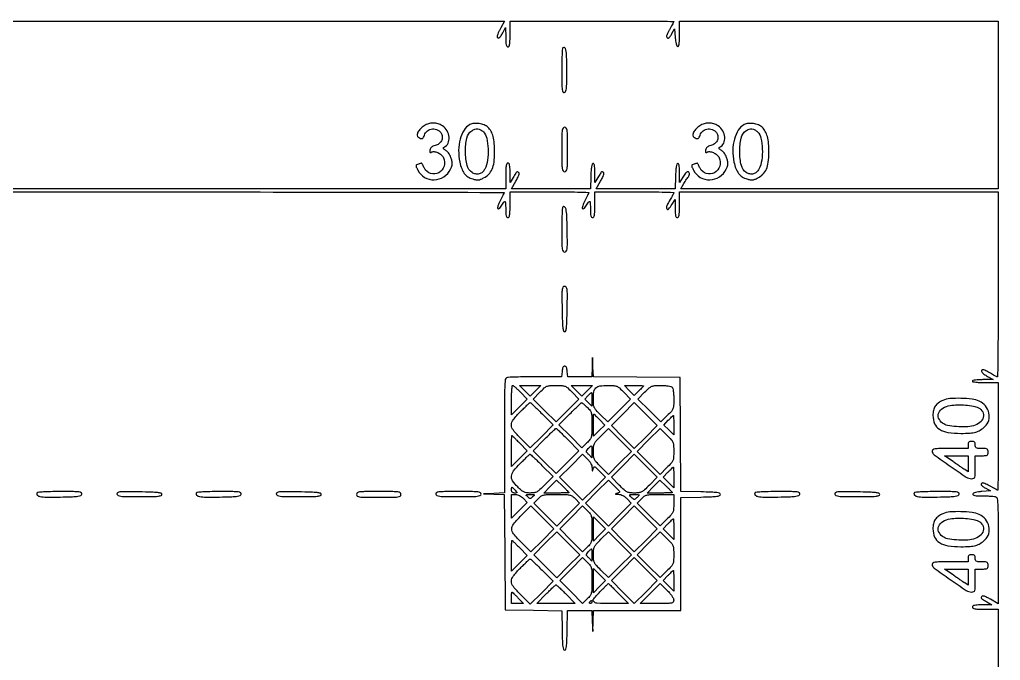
# Model space of a CAD drawing. Extents: x 0 to 836, y 5 to 589.
# Drawn here: x 191.9 to 249.7, y 392.5 to 430.3 of the extents above; entities that cross this region are included whole.
import ezdxf

# ---------------------------------------------------------------- set-up
doc = ezdxf.new("R2010")
doc.units = 0
doc.header["$MEASUREMENT"] = 0

msp = doc.modelspace()

# ---------------------------------------------------------------- linework, layer by layer
for points in [[(201.712326, 537.783562, -0.000001), (217.055896, 537.76491, -0.426088)], [(546.939, 229.3929, -0.000106), (546.943559, 250.949215, -0.000176), (546.957638, 269.095817, -0.000001), (546.976289, 285.583213, -0.415883)], [(836.0595, 588.6891), (420.497259, 588.710259, 0.000013), (261.145696, 588.714318, 0.000021), (126.989856, 588.708632), (4.934769, 588.698274, 0.19889), (4.878609, 588.675009, 0.198853), (4.855343, 588.618859), (4.83877, 516.273901, 0.000036), (4.826254, 436.744061, 0.000021), (4.8222, 342.282364), (4.8222, 95.946129), (4.469225, 95.920114, 0.031904), (4.160456, 95.877435, 0.315999), (4.075312, 95.787407, 0.415411), (4.137995, 95.703578, 0.035338), (4.43445, 95.6826), (4.8222, 95.6826), (4.8222, 50.2101), (4.8222, 4.7376), (420.462, 4.7376), (836.1018, 4.7376)], [(604.852986, 529.408162, -0.000002), (620.423836, 529.389509, -0.550615)], [(238.738155, 529.614638, -0.000002), (224.300981, 529.63329, -0.415836)], [(308.18842, 529.408162, -0.000002), (322.638019, 529.38951, -0.415836)], [(531.796111, 538.074638, -0.000002), (517.6951, 538.093291, -0.426056)], [(413.368417, 538.074638, -0.000002), (399.676779, 538.093291, -0.415815)], [(77.850638, 481.579418, -0.000002), (77.869294, 494.031443, -0.550517)], [(336.166934, 548.220763, -0.000002), (326.827688, 548.233536, -0.413812)], [(77.644162, 421.684687, -0.000002), (77.625507, 409.236574, -0.415775)], [(333.609652, 529.614638, -0.000003), (323.198363, 529.633296, -0.415688)], [(383.716206, 529.408162, -0.000003), (394.123716, 529.389504, -0.425916)], [(381.27946, 547.935135, -0.000004), (390.656104, 547.916048, -0.413615)], [(182.02395, 420.1236, -0.000155), (196.768555, 420.119041, -0.000258), (209.175878, 420.104962, -0.000003), (220.435047, 420.086304, -0.550465), (220.451544, 420.06015, -0.005811), (220.430993, 420.018174, -0.000383), (220.370219, 419.89784, -0.000554), (220.297508, 419.754539, -0.000414), (220.217038, 419.596706, 0.018282), (220.143479, 419.438721, 0.027125), (220.09186, 419.295066, 0.025584), (220.063399, 419.178542, 0.248378), (220.077861, 419.131539, 0.275435), (220.130465, 419.118227, 0.127251), (220.193152, 419.156045, 0.04344), (220.283003, 419.265354, 0.006451), (220.441475, 419.502922, -0.140256), (220.490388, 419.545539, -0.462508), (220.524292, 419.530056, -0.061481), (220.541468, 419.418811, -0.005245), (220.547225, 419.12955, 0.010172), (220.55519, 418.861911, 0.04862), (220.577589, 418.710904, 0.108379), (220.617544, 418.630328, 0.22744), (220.6791, 418.6008, 0.273642), (220.743123, 418.638675, 0.084509), (220.781325, 418.74885, 0.035355), (220.8012, 418.958614, 0.005946), (220.806, 419.3622), (220.806, 420.1236), (223.13955, 420.1236, -0.002549), (224.032298, 420.119048, -0.004335), (224.778761, 420.104962, -0.000837), (225.427153, 420.086014, -0.540983), (225.442944, 420.06015, -0.005811), (225.422393, 420.018174, -0.000383), (225.361619, 419.89784, -0.000554), (225.288908, 419.754539, -0.000414), (225.208438, 419.596706, 0.018282), (225.134879, 419.438721, 0.027125), (225.08326, 419.295066, 0.025584), (225.054799, 419.178542, 0.248378), (225.069261, 419.131539, 0.275435), (225.121865, 419.118227, 0.127251), (225.184552, 419.156045, 0.04344), (225.274403, 419.265354, 0.006451), (225.432875, 419.502922, -0.140256), (225.481788, 419.545539, -0.462508), (225.515692, 419.530056, -0.061481), (225.532868, 419.418811, -0.005245), (225.538625, 419.12955, 0.010172), (225.54659, 418.861911, 0.04862), (225.568989, 418.710904, 0.108379), (225.608944, 418.630328, 0.22744), (225.6705, 418.6008, 0.273642), (225.734523, 418.638675, 0.084509), (225.772725, 418.74885, 0.035355), (225.7926, 418.958614, 0.005946), (225.7974, 419.3622), (225.7974, 420.1236), (228.1239, 420.1236, -0.002556), (229.015812, 420.119041, -0.004268), (229.766215, 420.104962, -0.000734), (230.42366, 420.086046, -0.417544), (230.44776, 420.06015, -0.10382), (230.437677, 420.020412, -0.007062), (230.38467, 419.915933, -0.009869), (230.316721, 419.792545, -0.007234), (230.236693, 419.6583, 0.028609), (230.044805, 419.3027, 0.215036), (230.04219, 419.11608, 0.550574), (230.143454, 419.100296, 0.037328), (230.356067, 419.38335), (230.53215, 419.6583), (230.533575, 419.12955, 0.010038), (230.539693, 418.860914, 0.04885), (230.560988, 418.710313, 0.11021), (230.600413, 418.630261, 0.227201), (230.6619, 418.6008, 0.273642), (230.725923, 418.638675, 0.084509), (230.764125, 418.74885, 0.035355), (230.784, 418.958614, 0.005946), (230.7888, 419.3622), (230.7888, 420.1236), (240.1794, 420.1236), (249.57, 420.1236), (249.57, 414.6669, -0.00109), (249.565441, 412.574556, -0.001818), (249.551362, 410.813233, -0.000133), (249.532602, 409.236195, -0.412653), (249.50655, 409.210633, -0.111035), (249.466791, 409.219859, -0.00754), (249.362333, 409.272165, -0.010506), (249.238946, 409.339625, -0.007675), (249.1047, 409.419493, 0.013093), (248.96687, 409.499485, 0.015532), (248.83257, 409.56747, 0.014424), (248.716747, 409.617631, 0.08935), (248.6535, 409.63056, 0.300243), (248.586399, 409.588495, 0.270054), (248.594695, 409.505844, 0.076762), (248.725646, 409.373682, 0.029789), (248.942077, 409.232742), (249.2739, 409.043783), (248.66055, 409.042392, 0.012089), (248.41844, 409.035988, 0.022171), (248.222035, 409.017281, 0.019132), (248.074946, 408.990888, 0.352327), (248.0472, 408.9564, 0.365646), (248.077249, 408.920803, 0.014491), (248.2587, 408.8953, 0.018502), (248.500679, 408.877444, 0.009164), (248.8086, 408.8718), (249.57, 408.8718), (249.57, 405.6993, -0.000994), (249.567581, 404.482803, -0.001658), (249.560111, 403.458722, -0.000111), (249.550163, 402.540476, -0.410979), (249.536335, 402.5268, -0.118776), (249.512961, 402.532432, -0.002401), (249.404405, 402.588629, -0.005535), (249.27802, 402.65662, -0.003675), (249.134485, 402.737281, 0.011167), (248.985764, 402.817949, 0.013731), (248.84339, 402.886232, 0.012176), (248.721804, 402.936979, 0.090598), (248.66055, 402.948781, 0.192997), (248.578819, 402.916924, 0.340288), (248.567757, 402.849162, 0.109392), (248.657425, 402.74528, 0.035201), (248.82975, 402.634723), (249.1047, 402.4845), (248.603686, 402.4422, 0.017263), (248.40098, 402.418015, 0.029087), (248.233582, 402.382084, 0.030909), (248.109997, 402.339562, 0.218326), (248.067886, 402.29415, 0.364299), (248.087782, 402.24447, 0.079333), (248.181954, 402.211915, 0.035605), (248.361221, 402.193326, 0.008036), (248.667731, 402.1884, -0.00743), (248.920536, 402.184643, -0.009251), (249.155248, 402.173316, -0.007783), (249.351095, 402.157162, -0.067238), (249.436181, 402.137049, -0.284511), (249.515762, 402.032368, -0.013392), (249.547598, 401.570752, -0.009451), (249.56613, 400.771142, -0.001068), (249.57, 398.95834), (249.57, 395.830982), (249.111223, 396.093468, 0.013632), (248.906185, 396.203472, 0.036849), (248.753607, 396.266457, 0.055394), (248.646862, 396.288891, 0.285851), (248.595152, 396.263248, 0.078544), (248.565545, 396.192593, 0.25054), (248.577834, 396.144652, 0.068732), (248.641538, 396.091898, 0.002883), (248.8932, 395.938078), (249.1893, 395.759432), (248.61825, 395.759116, 0.008923), (248.324885, 395.753718, 0.04577), (248.163578, 395.733003, 0.10575), (248.078316, 395.693909, 0.236826), (248.0472, 395.6319, 0.273642), (248.085075, 395.567877, 0.084509), (248.19525, 395.529675, 0.035355), (248.405014, 395.5098, 0.005946), (248.8086, 395.505), (249.57, 395.505), (249.57, 357.7311)], [(77.841889, 210.212758, -0.000002), (77.851786, 217.49274, -0.413814)], [(182.024133, 430.191), (220.482066, 430.191), (220.263333, 429.799644, 0.011597), (220.179583, 429.641284, 0.014102), (220.108853, 429.489103, 0.012683), (220.056642, 429.358954, 0.089272), (220.0446, 429.292044, 0.181597), (220.078197, 429.20259, 0.363837), (220.14786, 429.191752, 0.105918), (220.256236, 429.293651, 0.029861), (220.37724, 429.49305), (220.544722, 429.8103), (220.548461, 429.23925, 0.009031), (220.555658, 428.946858, 0.045588), (220.577423, 428.785148, 0.104163), (220.617017, 428.699375, 0.236978), (220.6791, 428.6682, 0.273642), (220.743123, 428.706075, 0.084509), (220.781325, 428.81625, 0.035355), (220.8012, 429.026014, 0.005946), (220.806, 429.4296), (220.806, 430.191), (225.6282, 430.191, -0.000654), (227.477276, 430.188581, -0.001091), (229.033879, 430.181111, -0.000048), (230.436651, 430.171183, -0.412114), (230.4504, 430.157335, -0.118776), (230.444768, 430.133961, -0.002401), (230.388571, 430.025405, -0.005535), (230.32058, 429.89902, -0.003675), (230.239919, 429.755485, 0.011167), (230.159251, 429.606764, 0.013731), (230.090968, 429.46439, 0.012176), (230.040221, 429.342804, 0.090598), (230.028419, 429.28155, 0.192997), (230.060276, 429.199819, 0.340288), (230.128038, 429.188757, 0.109392), (230.23192, 429.278425, 0.035201), (230.342477, 429.45075), (230.4927, 429.7257), (230.535, 429.224686, 0.017263), (230.559185, 429.02198, 0.029087), (230.595116, 428.854582, 0.030909), (230.637638, 428.730997, 0.218326), (230.68305, 428.688886, 0.394038), (230.733868, 428.712372, 0.06108), (230.765697, 428.829582, 0.029434), (230.784012, 429.046321, 0.006363), (230.7888, 429.42255), (230.7888, 430.191), (240.1794, 430.191), (249.57, 430.191), (249.57, 425.2419), (249.57, 420.2928), (240.2148, 420.2928), (230.8596, 420.2928), (231.049239, 420.61005, -0.004855), (231.127054, 420.737404, -0.005537), (231.204046, 420.857717, -0.005042), (231.27151, 420.958384, -0.030884), (231.309939, 421.00767, 0.094374), (231.365819, 421.101784, 0.116251), (231.37762, 421.202922, 0.159083), (231.343219, 421.277767, 0.211125), (231.27525, 421.307172, 0.175744), (231.222937, 421.287733, 0.030637), (231.145749, 421.213638, 0.030019), (231.062089, 421.111143, 0.022931), (230.982895, 420.989922), (230.79629, 420.6735), (230.792545, 421.2516, 0.009126), (230.785709, 421.527962, 0.039013), (230.76582, 421.691575, 0.08811), (230.732355, 421.776662, 0.348167), (230.68305, 421.794673, 0.245891), (230.633769, 421.743721, 0.029679), (230.597447, 421.58659, 0.024548), (230.569786, 421.354741, 0.009086), (230.552856, 421.026223), (230.528413, 420.2928), (228.204483, 420.2928), (225.880553, 420.2928), (226.138975, 420.750698, 0.013355), (226.248884, 420.958203, 0.038063), (226.310131, 421.109653, 0.059741), (226.330146, 421.21436, 0.278577), (226.30327, 421.266769, 0.031), (226.265684, 421.286894, 0.046666), (226.230622, 421.299153, 0.057974), (226.202675, 421.302729, 0.246146), (226.188136, 421.295321, 0.013628), (226.17379, 421.273877, 0.000456), (226.119415, 421.187422, 0.000865), (226.055498, 421.085198, 0.000603), (225.98369, 420.9696), (225.80025, 420.6735), (225.798825, 421.2516, 0.009062), (225.793125, 421.528438, 0.039053), (225.77395, 421.691883, 0.088868), (225.740859, 421.776666, 0.348476), (225.69165, 421.794673, 0.245891), (225.642369, 421.743721, 0.029679), (225.606047, 421.58659, 0.024548), (225.578386, 421.354741, 0.009086), (225.561456, 421.026223), (225.537013, 420.2928), (223.213083, 420.2928), (220.889153, 420.2928), (221.147575, 420.750698, 0.013355), (221.257484, 420.958203, 0.038063), (221.318731, 421.109653, 0.059741), (221.338746, 421.21436, 0.278577), (221.31187, 421.266769, 0.076687), (221.240257, 421.297089, 0.251534), (221.19205, 421.285015, 0.069626), (221.139271, 421.221521, 0.002903), (220.985278, 420.9696), (220.806632, 420.6735), (220.806316, 421.24455, 0.008923), (220.800918, 421.537915, 0.04577), (220.780203, 421.699222, 0.10575), (220.741109, 421.784484, 0.236826), (220.6791, 421.8156, 0.273642), (220.615077, 421.777725, 0.084509), (220.576875, 421.66755, 0.035355), (220.557, 421.457786, 0.005946), (220.5522, 421.0542), (220.5522, 420.2928), (182.0592, 420.2928)]]:
    msp.add_lwpolyline(points, format="xyb")
for points in [[(223.909763, 428.613563, 0.185399), (223.886298, 428.560844, 0.002359), (223.868685, 428.189611, 0.006502), (223.855802, 427.755783, 0.004171), (223.8516, 427.251997, 0.002344), (223.855282, 426.466468, 0.026565), (223.87469, 426.156318, 0.09424), (223.918752, 426.01564, 0.328503), (223.99965, 425.977105, 0.254366), (224.081194, 426.04419, 0.068477), (224.123684, 426.212371, 0.025039), (224.143634, 426.540851, 0.002648), (224.1477, 427.308709, 0.005609), (224.138761, 428.105499, 0.039503), (224.099534, 428.491022, 0.185758), (224.020412, 428.620744, 0.376737)], [(215.749425, 424.015078, 0.05724), (215.5262, 423.841159, 0.079312), (215.375694, 423.637432, 0.117294), (215.330268, 423.455323, 0.260038), (215.39641, 423.333637, 0.05749), (215.533869, 423.267361, 0.172685), (215.636525, 423.26814, 0.181409), (215.712357, 423.333122, 0.064459), (215.765463, 423.468177, -0.175745), (215.931153, 423.713595, -0.138244), (216.234177, 423.825677, -0.136796), (216.55355, 423.763467, -0.171396), (216.761657, 423.547566, -0.106441), (216.810013, 423.326598, -0.124181), (216.758283, 423.118582, -0.117926), (216.610824, 422.952342, -0.089777), (216.388956, 422.850225, 0.037174), (216.258805, 422.80614, 0.078838), (216.168782, 422.749919, 0.096747), (216.112005, 422.677109, 0.081497), (216.082436, 422.58376, 0.02891), (216.075374, 422.502164, 0.119365), (216.085581, 422.454057, 0.276238), (216.110807, 422.437346, 0.151038), (216.14795, 422.446979, -0.159397), (216.323298, 422.489414, -0.083857), (216.543039, 422.434236, -0.077814), (216.748622, 422.302853, -0.100804), (216.882995, 422.124581, -0.191519), (216.915901, 421.630601, -0.191007), (216.600674, 421.248202, -0.202782), (216.125363, 421.198695, -0.203787), (215.76007, 421.505395, 0.002093), (215.706492, 421.60971, 0.003032), (215.65823, 421.70135, 0.001553), (215.616615, 421.778641, 0.050235), (215.604623, 421.796267, 0.2614), (215.588778, 421.802262, 0.016535), (215.538013, 421.792879, 0.020895), (215.475457, 421.776397, 0.013728), (215.404909, 421.75248, 0.039093), (215.299159, 421.703665, 0.24682), (215.267872, 421.655515, 0.130591), (215.280223, 421.582445, 0.008927), (215.371477, 421.391112, 0.147626), (215.766649, 420.972007, 0.139204), (216.337338, 420.829312, 0.136262), (216.907128, 421.007113, 0.139495), (217.297556, 421.452025, 0.026915), (217.368526, 421.625047, 0.065692), (217.396411, 421.759677, 0.065092), (217.388543, 421.897675, 0.02604), (217.343646, 422.081913, 0.04112), (217.290715, 422.21706, 0.032659), (217.212695, 422.353079, 0.03366), (217.123012, 422.47023, 0.067627), (217.035253, 422.546442, -0.011292), (216.902636, 422.637681, -0.194404), (216.875132, 422.681398, -0.269165), (216.890617, 422.724043, -0.021404), (216.989753, 422.800005, 0.167484), (217.183332, 423.06668, 0.122146), (217.202855, 423.435234, 0.109855), (217.044114, 423.801468, 0.116958), (216.747969, 424.056068, 0.058259), (216.496173, 424.151093, 0.071498), (216.246367, 424.176593, 0.070868), (215.997741, 424.130701, 0.055932)], [(218.439739, 424.080731, 0.133039), (218.096729, 423.761062, 0.072917), (217.865871, 423.230639, 0.063285), (217.774076, 422.57225, 0.054258), (217.841388, 421.875299, 0.038109), (217.953629, 421.486249, 0.07364), (218.109766, 421.203184, 0.08606), (218.322315, 421.00596, 0.071427), (218.602675, 420.876121, 0.026842), (218.789401, 420.830935, 0.069755), (218.927297, 420.824799, 0.067582), (219.064101, 420.856798, 0.024029), (219.248454, 420.937535, 0.08301), (219.548312, 421.154549, 0.092798), (219.747609, 421.44989, 0.071312), (219.859571, 421.860549, 0.029806), (219.896458, 422.434392, 0.020525), (219.876803, 422.973443, 0.045555), (219.807911, 423.378327, 0.060037), (219.685012, 423.68646, 0.079457), (219.50056, 423.925094, 0.093169), (219.280439, 424.065685, 0.059297), (218.986142, 424.145277, 0.059632), (218.683733, 424.153308, 0.098591)], [(219.231933, 423.651158, -0.144075), (219.431734, 423.284745, -0.044146), (219.511037, 422.652623, -0.044375), (219.475911, 421.979324, -0.081718), (219.312195, 421.457276, -0.09631), (219.174249, 421.279164, -0.114296), (218.987136, 421.178837, -0.114637), (218.775414, 421.171151, -0.097318), (218.567681, 421.255574, -0.192896), (218.274969, 421.674696, -0.054774), (218.178695, 422.47924, -0.054766), (218.259526, 423.286759, -0.189883), (218.543912, 423.716606, -0.063398), (218.729619, 423.814325, -0.113636), (218.899619, 423.836803, -0.112269), (219.063741, 423.782698, -0.060914)], [(223.8516, 422.6193, 0.00213), (223.855132, 421.789974, 0.02996), (223.875479, 421.493062, 0.116079), (223.926018, 421.358569, 0.250083), (224.0208, 421.308, 0.250083), (224.115582, 421.358569, 0.116079), (224.166121, 421.493062, 0.02996), (224.186468, 421.789974, 0.00213), (224.19, 422.6193, 0.00213), (224.186468, 423.448626, 0.02996), (224.166121, 423.745537, 0.116079), (224.115582, 423.880031, 0.250083), (224.0208, 423.9306, 0.250083), (223.926018, 423.880031, 0.116079), (223.875479, 423.745537, 0.02996), (223.855132, 423.448626, 0.00213)], [(231.992625, 424.015078, 0.05724), (231.7694, 423.841159, 0.079312), (231.618894, 423.637432, 0.117294), (231.573468, 423.455323, 0.260038), (231.63961, 423.333637, 0.05749), (231.777069, 423.267361, 0.172685), (231.879725, 423.26814, 0.181409), (231.955557, 423.333122, 0.064459), (232.008663, 423.468177, -0.175745), (232.174353, 423.713595, -0.138244), (232.477377, 423.825677, -0.136796), (232.79675, 423.763467, -0.171396), (233.004857, 423.547566, -0.106441), (233.053213, 423.326598, -0.124181), (233.001483, 423.118582, -0.117926), (232.854024, 422.952342, -0.089777), (232.632156, 422.850225, 0.037174), (232.502005, 422.80614, 0.078838), (232.411982, 422.749919, 0.096747), (232.355205, 422.677109, 0.081497), (232.325636, 422.58376, 0.02891), (232.318574, 422.502164, 0.119365), (232.328781, 422.454057, 0.276238), (232.354007, 422.437346, 0.151038), (232.39115, 422.446979, -0.159397), (232.566498, 422.489414, -0.083857), (232.786239, 422.434236, -0.077814), (232.991822, 422.302853, -0.100804), (233.126195, 422.124581, -0.191519), (233.159101, 421.630601, -0.191007), (232.843874, 421.248202, -0.202782), (232.368563, 421.198695, -0.203787), (232.00327, 421.505395, 0.002093), (231.949692, 421.60971, 0.003032), (231.90143, 421.70135, 0.001553), (231.859815, 421.778641, 0.050235), (231.847823, 421.796267, 0.2614), (231.831978, 421.802262, 0.016535), (231.781213, 421.792879, 0.020895), (231.718657, 421.776397, 0.013728), (231.648109, 421.75248, 0.039093), (231.542359, 421.703665, 0.24682), (231.511072, 421.655515, 0.130591), (231.523423, 421.582445, 0.008927), (231.614677, 421.391112, 0.147626), (232.009849, 420.972007, 0.139204), (232.580538, 420.829312, 0.136262), (233.150328, 421.007113, 0.139495), (233.540756, 421.452025, 0.026915), (233.611726, 421.625047, 0.065692), (233.639611, 421.759677, 0.065092), (233.631743, 421.897675, 0.02604), (233.586846, 422.081913, 0.04112), (233.533915, 422.21706, 0.032659), (233.455895, 422.353079, 0.03366), (233.366212, 422.47023, 0.067627), (233.278453, 422.546442, -0.011292), (233.145836, 422.637681, -0.194404), (233.118332, 422.681398, -0.269165), (233.133817, 422.724043, -0.021404), (233.232953, 422.800005, 0.167484), (233.426532, 423.06668, 0.122146), (233.446055, 423.435234, 0.109855), (233.287314, 423.801468, 0.116958), (232.991169, 424.056068, 0.058259), (232.739373, 424.151093, 0.071498), (232.489567, 424.176593, 0.070868), (232.240941, 424.130701, 0.055932)], [(234.598339, 424.080731, 0.133039), (234.255329, 423.761062, 0.072917), (234.024471, 423.230639, 0.063285), (233.932676, 422.57225, 0.054258), (233.999988, 421.875299, 0.038109), (234.112229, 421.486249, 0.07364), (234.268366, 421.203184, 0.08606), (234.480915, 421.00596, 0.071427), (234.761275, 420.876121, 0.026842), (234.948001, 420.830935, 0.069755), (235.085897, 420.824799, 0.067582), (235.222701, 420.856798, 0.024029), (235.407054, 420.937535, 0.08301), (235.706912, 421.154549, 0.092798), (235.906209, 421.44989, 0.071312), (236.018171, 421.860549, 0.029806), (236.055058, 422.434392, 0.020525), (236.035403, 422.973443, 0.045555), (235.966511, 423.378327, 0.060037), (235.843612, 423.68646, 0.079457), (235.65916, 423.925094, 0.093169), (235.439039, 424.065685, 0.059297), (235.144742, 424.145277, 0.059632), (234.842333, 424.153308, 0.098591)], [(235.390533, 423.651158, -0.144075), (235.590334, 423.284745, -0.044146), (235.669637, 422.652623, -0.044375), (235.634511, 421.979324, -0.081718), (235.470795, 421.457276, -0.09631), (235.332849, 421.279164, -0.114296), (235.145736, 421.178837, -0.114637), (234.934014, 421.171151, -0.097318), (234.726281, 421.255574, -0.192896), (234.433569, 421.674696, -0.054774), (234.337295, 422.47924, -0.054766), (234.418126, 423.286759, -0.189883), (234.702512, 423.716606, -0.063398), (234.888219, 423.814325, -0.113636), (235.058219, 423.836803, -0.112269), (235.222341, 423.782698, -0.060914)], [(223.909763, 419.222962, 0.185328), (223.8863, 419.170269, 0.002379), (223.868685, 418.800833, 0.006531), (223.855802, 418.369007, 0.004191), (223.8516, 417.8676, 0.00213), (223.855111, 417.043403, 0.030712), (223.875544, 416.751667, 0.121094), (223.926864, 416.620266, 0.244038), (224.022948, 416.5704, 0.246944), (224.118525, 416.62067, 0.123411), (224.167587, 416.752284, 0.03022), (224.182545, 417.046413, 0.001991), (224.170998, 417.895893, 0.005543), (224.14787, 418.702651, 0.038675), (224.10185, 419.094001, 0.175575), (224.020717, 419.228748, 0.384018)], [(223.870602, 413.20755, 0.003018), (223.887723, 412.479708, 0.020677), (223.913113, 412.122208, 0.04193), (223.951884, 411.926998, 0.334423), (224.0208, 411.8751, 0.334423), (224.089716, 411.926998, 0.04193), (224.128487, 412.122208, 0.020677), (224.153877, 412.479708, 0.003018), (224.170998, 413.20755, 0.001952), (224.182657, 414.065979, 0.030491), (224.167602, 414.359259, 0.126717), (224.1178, 414.489847, 0.243225), (224.0208, 414.54, 0.243225), (223.9238, 414.489847, 0.126717), (223.873998, 414.359259, 0.030491), (223.858943, 414.065979, 0.001952)], [(225.64477, 409.78125), (225.6282, 409.2102), (224.914207, 409.2102), (224.200214, 409.2102), (224.173957, 409.52745, 0.025715), (224.15492, 409.668671, 0.066184), (224.122828, 409.766299, 0.106232), (224.077993, 409.823898, 0.176213), (224.0208, 409.8447, 0.176213), (223.963607, 409.823898, 0.106232), (223.918772, 409.766299, 0.066184), (223.88668, 409.668671, 0.025715), (223.867643, 409.52745), (223.841386, 409.2102), (222.288312, 409.2102, 0.003079), (221.683505, 409.206475, 0.004529), (221.152144, 409.195116, 0.002198), (220.701408, 409.179411, 0.081979), (220.601419, 409.158849, 0.286997), (220.521233, 409.05236, 0.011843), (220.489912, 408.553972, 0.00879), (220.471439, 407.694881, 0.00098), (220.4676, 405.736255), (220.4676, 402.365013), (219.85425, 402.335816), (219.2409, 402.30662), (219.85329, 402.28981), (220.465681, 402.273), (220.48779, 398.86785), (220.5099, 395.4627), (222.178374, 395.439769), (223.846848, 395.416839), (223.870374, 394.255369, 0.003593), (223.887624, 393.626819, 0.023548), (223.91336, 393.312549, 0.049998), (223.952958, 393.142445, 0.320927), (224.0208, 393.0939, 0.321083), (224.088654, 393.142482, 0.049903), (224.128245, 393.312848, 0.023514), (224.153981, 393.62757, 0.003586), (224.171237, 394.25715), (224.194775, 395.4204), (224.907781, 395.4204), (225.620787, 395.4204), (225.649984, 394.80705), (225.67918, 394.1937), (225.69599, 394.80705), (225.7128, 395.4204), (228.2931, 395.4204), (230.8734, 395.4204), (230.8734, 398.759713), (230.8734, 402.099025), (232.03665, 402.122563, 0.003586), (232.66623, 402.139819, 0.023514), (232.980952, 402.165555, 0.049903), (233.151318, 402.205146, 0.321083), (233.1999, 402.273, 0.320998), (233.151338, 402.340848, 0.049955), (232.981115, 402.380442, 0.023532), (232.666638, 402.406178, 0.003589), (232.037619, 402.423431), (230.875337, 402.446962), (230.853219, 405.807431), (230.8311, 409.1679), (228.275787, 409.190285), (225.720474, 409.21267), (225.690907, 409.782485), (225.66134, 410.3523)], [(221.422522, 408.297852), (221.821184, 407.893104), (221.355892, 407.433592), (220.8906, 406.97408), (220.8906, 407.83834, -0.007229), (220.895391, 408.169723, -0.012007), (220.910173, 408.448724, -0.005663), (220.930499, 408.678407, -0.385335), (220.95723, 408.7026, -0.173795), (220.998202, 408.687915, -0.006904), (221.121395, 408.583705, -0.011474), (221.264933, 408.452939, -0.007789)], [(224.467672, 408.29831), (224.865883, 407.894019), (224.189542, 407.221644), (223.5132, 406.549269), (222.836858, 407.221644), (222.160517, 407.894019), (222.558728, 408.29831, -0.013397), (222.821509, 408.55118, -0.084884), (222.977136, 408.650937, -0.086296), (223.156009, 408.692536, -0.014084), (223.5132, 408.7026, -0.014084), (223.870391, 408.692536, -0.086296), (224.049264, 408.650937, -0.084884), (224.204891, 408.55118, -0.013397)], [(227.513272, 408.29831), (227.911483, 407.894019), (227.235746, 407.222245), (226.560008, 406.550471), (226.136404, 406.967705, -0.012162), (225.874384, 407.238652, -0.078507), (225.769227, 407.396513, -0.089684), (225.724465, 407.570324, -0.018293), (225.7128, 407.889058, -0.036854), (225.745393, 408.330651, -0.165159), (225.862255, 408.558049, -0.159681), (226.096038, 408.671565, -0.033849), (226.553942, 408.7026, -0.01379), (226.914943, 408.692641, -0.086133), (227.09435, 408.651202, -0.085334), (227.250032, 408.551612, -0.013406)], [(228.6738, 408.676896, -0.188495), (228.66728, 408.660216, -0.00261), (228.591771, 408.579236, -0.0069), (228.501583, 408.48613, -0.004436), (228.394551, 408.380532), (228.115302, 408.109874), (227.828055, 408.406237), (227.540809, 408.7026), (228.107304, 408.7026, -0.004253), (228.324523, 408.700752, -0.007083), (228.507392, 408.695049, -0.002006), (228.66392, 408.687318, -0.398667)], [(230.34888, 408.60108, -0.139112), (230.390513, 408.526467, -0.022198), (230.422092, 408.360575, -0.021895), (230.443429, 408.147791, -0.01404), (230.4504, 407.899594, -0.011437), (230.441508, 407.510904, -0.082041), (230.402604, 407.32789, -0.09034), (230.307899, 407.174584, -0.015305), (230.068915, 406.92523), (229.68743, 406.55083), (229.011873, 407.222425), (228.336317, 407.894019), (228.734528, 408.29831, -0.013399), (228.997409, 408.551274, -0.084982), (229.153047, 408.650995, -0.086261), (229.332036, 408.692559, -0.01402), (229.69005, 408.7026, -0.015718), (229.917361, 408.695453, -0.02251), (230.117809, 408.673745, -0.022483), (230.276569, 408.641918, -0.136486)], [(225.6282, 407.884153), (225.6282, 407.488706), (225.416226, 407.687846), (225.204251, 407.886985), (225.388673, 408.083293, -0.006957), (225.461341, 408.158519, -0.010435), (225.527014, 408.221935, -0.005679), (225.58357, 408.27313, -0.183087), (225.600647, 408.2796, -0.388615), (225.611727, 408.269456, -0.004655), (225.620106, 408.163437, -0.010859), (225.626219, 408.035781, -0.006533)], [(222.690391, 407.029821), (223.344113, 406.372243), (222.667488, 405.699586), (221.990863, 405.026929), (221.440731, 405.572171, -0.026722), (221.000214, 406.058088, -0.168561), (220.887585, 406.367579, -0.17243), (220.992146, 406.676403, -0.02825), (221.416906, 407.156374, -0.004149), (221.622012, 407.359913, -0.006475), (221.802336, 407.531411, -0.002329), (221.959367, 407.675576, -0.186635), (221.989941, 407.6874, -0.189101), (222.020963, 407.675232, -0.001566), (222.214974, 407.494236, -0.005283), (222.436432, 407.281886, -0.003342)], [(225.349222, 407.417004, -0.033102), (225.516611, 407.231772, -0.102052), (225.59197, 407.08166, -0.059373), (225.622077, 406.872933, -0.006162), (225.6282, 406.3761, -0.006141), (225.622014, 405.872445, -0.062401), (225.590974, 405.665954, -0.103342), (225.512313, 405.514785, -0.028825), (225.330791, 405.317332), (225.033383, 405.029072), (224.357835, 405.700657), (223.682287, 406.372243), (224.336009, 407.029821, -0.00288), (224.58951, 407.281898, -0.004586), (224.809525, 407.494236, -0.001185), (225.003044, 407.676736, -0.190695), (225.029988, 407.6874, -0.171867), (225.055306, 407.678432, -0.005486), (225.140369, 407.607971, -0.01003), (225.239401, 407.520619, -0.006726)], [(246.3129, 407.822547, 0.053672), (246.040415, 407.665471, 0.089458), (245.858064, 407.474453, 0.090403), (245.755122, 407.233281, 0.055837), (245.7207, 406.926, 0.10406), (245.821434, 406.447223, 0.148393), (246.102581, 406.119718, 0.105117), (246.602065, 405.93324, 0.03681), (247.3704, 405.876075, 0.014948), (247.909993, 405.891844, 0.05366), (248.249403, 405.948823, 0.072223), (248.513955, 406.066248, 0.044209), (248.786155, 406.273302, 0.140323), (249.008523, 406.63331, 0.124029), (249.020762, 407.075181, 0.116908), (248.819311, 407.49024, 0.115538), (248.452234, 407.772853, 0.076424), (248.027118, 407.892115, 0.024439), (247.370538, 407.939532, 0.024038), (246.717057, 407.923294, 0.085905)], [(248.405524, 407.379887, -0.152341), (248.654014, 407.136115, -0.193791), (248.688903, 406.819597, -0.158165), (248.488544, 406.518261, -0.101891), (248.110876, 406.327746, -0.056119), (247.663266, 406.259181, -0.030501), (247.10632, 406.270936, -0.02923), (246.58522, 406.344653, -0.110494), (246.286163, 406.477869, -0.135251), (246.058303, 406.769796, -0.203488), (246.060725, 407.088252, -0.162529), (246.305082, 407.360568, -0.086537), (246.7359, 407.515185, -0.038102), (247.160501, 407.555971, -0.025119), (247.651037, 407.54094, -0.02485), (248.10707, 407.481065, -0.073437)], [(226.076537, 406.689571), (226.390014, 406.368543), (226.051407, 406.037902), (225.7128, 405.707261), (225.7128, 406.358931, -0.003614), (225.714606, 406.60881, -0.006022), (225.720182, 406.819172, -0.001454), (225.727717, 407.000829, -0.40128), (225.737931, 407.0106, -0.190005), (225.754451, 407.004087, -0.001922), (225.847763, 406.916298, -0.00589), (225.954564, 406.812625, -0.003747)], [(230.4504, 406.359504), (230.4504, 405.793009), (230.154037, 406.080255), (229.857674, 406.367502), (230.128332, 406.646751, -0.004436), (230.23393, 406.753783, -0.0069), (230.327036, 406.843971, -0.00261), (230.408016, 406.91948, -0.188495), (230.424696, 406.926, -0.398667), (230.435118, 406.91612, -0.002006), (230.442849, 406.759592, -0.007083), (230.448552, 406.576723, -0.004253)], [(221.380055, 405.294673), (221.82143, 404.847747), (221.356015, 404.388113), (220.8906, 403.92848), (220.8906, 404.83504, -0.002485), (220.892328, 405.182659, -0.004143), (220.897662, 405.475298, -0.000691), (220.904826, 405.732069, -0.405665), (220.91464, 405.7416, -0.192679), (220.930805, 405.735131, -0.000937), (221.061272, 405.610315, -0.00408), (221.209119, 405.466004, -0.002548)], [(224.213191, 405.507021), (224.866913, 404.849443), (224.190057, 404.176556), (223.5132, 403.503669), (222.836343, 404.176556), (222.159487, 404.849443), (222.813209, 405.507021, -0.00331), (223.067135, 405.759087, -0.005234), (223.288491, 405.971436, -0.001538), (223.482465, 406.152537, -0.189215), (223.5132, 406.1646, -0.189215), (223.543935, 406.152537, -0.001538), (223.737909, 405.971436, -0.005234), (223.959265, 405.759087, -0.00331)], [(227.278905, 404.135211), (226.605739, 403.458073), (226.159269, 403.898997, -0.011036), (225.885613, 404.181452, -0.072587), (225.774266, 404.343308, -0.091806), (225.72613, 404.514196, -0.022872), (225.7128, 404.80545, -0.023153), (225.726251, 405.095765, -0.08984), (225.774399, 405.26853, -0.071034), (225.885418, 405.433332, -0.011124), (226.155178, 405.718921), (226.597555, 406.166863), (227.274813, 405.489605), (227.95207, 404.812348)], [(230.4504, 404.811, -0.014084), (230.440336, 404.453809, -0.086296), (230.398737, 404.274936, -0.084884), (230.29898, 404.119309, -0.013397), (230.04611, 403.856528), (229.641819, 403.458317), (228.969444, 404.134658), (228.297069, 404.811), (228.969444, 405.487342), (229.641819, 406.163683), (230.04611, 405.765472, -0.013397), (230.29898, 405.502691, -0.084884), (230.398737, 405.347064, -0.086296), (230.440336, 405.168191, -0.014084)], [(225.6282, 404.7922), (225.6282, 404.435), (225.443186, 404.620014, -0.016536), (225.330843, 404.740044, -0.160796), (225.304069, 404.803301, -0.183469), (225.322174, 404.865939, -0.022827), (225.413998, 404.977214, -0.008687), (225.475823, 405.043189, -0.012747), (225.532624, 405.09882, -0.008105), (225.581475, 405.142828, -0.181216), (225.599012, 405.1494, -0.383248), (225.610705, 405.138894, -0.006334), (225.619626, 405.044472, -0.012721), (225.626101, 404.92916, -0.007663)], [(247.7934, 405.1917), (247.7934, 404.9802), (246.7359, 404.9802, 0.003205), (246.109306, 404.976184, 0.032111), (245.848321, 404.956043, 0.102973), (245.723788, 404.911087, 0.260443), (245.6784, 404.829861, 0.239123), (245.785613, 404.618499, 0.005433), (246.732729, 403.940812, 0.007285), (247.675425, 403.301903, 0.146296), (248.004207, 403.2036, 0.092874), (248.127301, 403.226663, 0.227966), (248.188619, 403.292209, 0.071609), (248.212458, 403.439139, 0.004467), (248.2164, 403.8804), (248.2164, 404.5572), (248.5971, 404.5572, 0.012699), (248.823818, 404.562959, 0.114574), (248.91858, 404.5901, 0.210352), (248.963789, 404.649688, 0.058662), (248.9778, 404.7687, 0.058662), (248.963789, 404.887712, 0.210352), (248.91858, 404.9473, 0.114574), (248.823818, 404.974441, 0.012699), (248.5971, 404.9802, -0.012699), (248.370382, 404.985959, -0.114574), (248.27562, 405.0131, -0.210352), (248.230411, 405.072688, -0.058662), (248.2164, 405.1917, 0.045527), (248.206608, 405.299016, 0.152009), (248.1741, 405.3609, 0.152009), (248.112216, 405.393408, 0.045527), (248.0049, 405.4032, 0.045527), (247.897584, 405.393408, 0.152009), (247.8357, 405.3609, 0.152009), (247.803192, 405.299016, 0.045527)], [(222.686245, 403.988367), (223.343533, 403.334934), (222.859965, 402.846267, -0.009824), (222.564536, 402.559229, -0.059187), (222.392321, 402.432842, -0.090109), (222.228118, 402.375653, -0.038872), (221.996251, 402.3576, -0.032919), (221.775681, 402.372138, -0.078978), (221.619092, 402.41874, -0.06521), (221.467413, 402.517492, -0.017168), (221.253352, 402.713614, -0.050519), (220.956948, 403.069964, -0.179233), (220.887965, 403.354108, -0.140059), (221.015032, 403.659029, -0.026953), (221.416906, 404.110774, -0.003808), (221.621738, 404.314319, -0.005974), (221.801203, 404.485811, -0.001991), (221.957866, 404.63081, -0.187857), (221.986084, 404.6418, -0.188586), (222.014748, 404.63059, -0.001326), (222.209441, 404.449854, -0.004841), (222.431192, 404.238849, -0.00305)], [(225.636633, 403.842654, 0.002644), (225.642619, 403.68485, 0.186918), (225.652976, 403.6612, 0.566245), (225.666345, 403.6645, 0.005671), (225.700083, 403.778816, -0.059578), (225.74321, 403.882361, -0.371229), (225.793121, 403.900365, -0.103627), (225.870762, 403.850466, -0.00492), (226.090508, 403.629753), (226.425917, 403.286174), (225.753423, 402.609713), (225.08093, 401.933252), (224.40413, 402.610052), (223.72733, 403.286852), (224.399828, 403.963318), (225.072326, 404.639783), (225.350263, 404.370396, -0.030252), (225.473353, 404.235734, -0.045752), (225.561464, 404.103741, -0.052363), (225.615541, 403.973129, -0.063907)], [(229.013317, 402.824032, -0.010317), (228.723136, 402.54208, -0.066946), (228.557248, 402.424479, -0.092454), (228.389271, 402.372773, -0.028565), (228.1239, 402.3576, -0.028539), (227.858577, 402.372756, -0.092408), (227.690646, 402.424412, -0.06699), (227.524868, 402.541886, -0.010345), (227.235149, 402.823357), (226.775178, 403.289114), (227.448224, 403.966131), (228.12127, 404.643148), (228.797613, 403.966805), (229.473955, 403.290463)], [(247.7934, 404.08217), (247.7934, 403.60714), (247.596947, 403.735861, -0.00452), (247.490183, 403.807203, -0.001063), (247.312981, 403.928498, -0.001095), (247.109801, 404.068866, -0.001077), (246.906122, 404.210891), (246.41175, 404.5572), (247.102575, 404.5572), (247.7934, 404.5572)], [(230.4504, 403.26846), (230.4504, 402.65652), (230.136157, 402.970763), (229.821913, 403.285007), (230.110452, 403.582703, -0.004162), (230.222905, 403.696809, -0.006502), (230.321784, 403.792952, -0.002324), (230.407938, 403.873813, -0.189487), (230.424696, 403.8804, -0.399971), (230.43513, 403.870464, -0.001722), (230.442849, 403.700643, -0.006558), (230.448553, 403.503105, -0.003937)], [(224.2746, 402.382286, -0.403157), (224.264922, 402.372234, -0.0011), (224.05819, 402.364851, -0.005234), (223.820376, 402.359374, -0.00314), (223.537886, 402.3576), (222.801171, 402.3576), (223.174964, 402.738467), (223.548756, 403.119333), (223.911678, 402.763152, -0.00324), (224.050796, 402.624837, -0.005133), (224.167992, 402.504348, -0.001471), (224.2681, 402.398669, -0.191126)], [(227.133588, 402.344883, 0.005897), (227.020241, 402.311304, 0.568823), (227.016992, 402.297831, 0.18448), (227.04108, 402.287413, 0.002704), (227.198622, 402.281433, -0.061358), (227.32645, 402.261447, -0.051253), (227.454116, 402.210444, -0.046446), (227.580014, 402.1288, -0.034682), (227.702538, 402.01749), (227.947332, 401.761981), (227.275531, 401.086217), (226.60373, 400.410452), (225.92693, 401.087252), (225.25013, 401.764052), (225.923029, 402.440921), (226.595928, 403.11779), (226.961802, 402.758845, -0.004823), (227.194977, 402.525629, -0.095871), (227.250421, 402.441831, -0.36741), (227.233448, 402.388998, -0.069997)], [(230.3658, 402.382286, -0.403157), (230.356122, 402.372234, -0.0011), (230.14939, 402.364851, -0.005234), (229.911576, 402.359374, -0.00314), (229.629086, 402.3576), (228.892371, 402.3576), (229.266164, 402.738467), (229.639956, 403.119333), (230.002878, 402.763152, -0.00324), (230.141996, 402.624837, -0.005133), (230.259192, 402.504348, -0.001471), (230.3593, 402.398669, -0.191126)], [(192.925744, 402.350229, 0.362859), (192.943041, 402.229753, 0.142614), (193.105629, 402.151472, 0.039903), (193.500533, 402.117573, 0.006123), (194.289413, 402.122605, 0.002888), (195.023083, 402.14051, 0.025518), (195.345986, 402.166788, 0.067043), (195.512979, 402.212307, 0.250335), (195.579191, 402.29415, 0.329521), (195.540382, 402.375108, 0.093362), (195.398585, 402.419122, 0.026378), (195.086324, 402.438521, 0.002325), (194.295096, 402.4422, 0.004799), (193.722343, 402.436703, 0.011967), (193.304082, 402.418652, 0.008478), (192.993265, 402.392476, 0.233154)], [(197.641285, 402.296332, 0.251212), (197.708728, 402.213355, 0.071206), (197.875255, 402.170142, 0.025348), (198.202801, 402.150125, 0.002588), (198.980359, 402.1461, 0.002964), (199.702334, 402.15038, 0.021179), (200.050993, 402.169299, 0.045119), (200.238997, 402.20482, 0.335246), (200.2905, 402.273, 0.334881), (200.238483, 402.341956, 0.04165), (200.042282, 402.380702, 0.020579), (199.683103, 402.406092, 0.002999), (198.951427, 402.423232, 0.002151), (198.132387, 402.433978, 0.02635), (197.81973, 402.420253, 0.099142), (197.68015, 402.377962, 0.328399)], [(202.316344, 402.350229, 0.362859), (202.333641, 402.229753, 0.142614), (202.496229, 402.151472, 0.039903), (202.891133, 402.117573, 0.006123), (203.680013, 402.122605, 0.002888), (204.413683, 402.14051, 0.025518), (204.736586, 402.166788, 0.067043), (204.903579, 402.212307, 0.250335), (204.969791, 402.29415, 0.329521), (204.930982, 402.375108, 0.093362), (204.789185, 402.419122, 0.026378), (204.476924, 402.438521, 0.002325), (203.685696, 402.4422, 0.004799), (203.112943, 402.436703, 0.011967), (202.694682, 402.418652, 0.008478), (202.383865, 402.392476, 0.233154)], [(207.031885, 402.296332, 0.251212), (207.099328, 402.213355, 0.071206), (207.265855, 402.170142, 0.025348), (207.593401, 402.150125, 0.002588), (208.370959, 402.1461, 0.002964), (209.092934, 402.15038, 0.021179), (209.441593, 402.169299, 0.045119), (209.629597, 402.20482, 0.335246), (209.6811, 402.273, 0.334881), (209.629083, 402.341956, 0.04165), (209.432882, 402.380702, 0.020579), (209.073703, 402.406092, 0.002999), (208.342027, 402.423232, 0.002151), (207.522987, 402.433978, 0.02635), (207.21033, 402.420253, 0.099142), (207.07075, 402.377962, 0.328399)], [(211.7538, 402.273, 0.250083), (211.804369, 402.178218, 0.116079), (211.938862, 402.127679, 0.02996), (212.235774, 402.107332, 0.00213), (213.0651, 402.1038, 0.00213), (213.894426, 402.107332, 0.02996), (214.191337, 402.127679, 0.116079), (214.325831, 402.178218, 0.250083), (214.3764, 402.273, 0.250083), (214.325831, 402.367782, 0.116079), (214.191337, 402.418321, 0.02996), (213.894426, 402.438668, 0.00213), (213.0651, 402.4422, 0.00213), (212.235774, 402.438668, 0.02996), (211.938862, 402.418321, 0.116079), (211.804369, 402.367782, 0.250083)], [(216.422905, 402.29415, 0.254832), (216.490142, 402.212568, 0.068159), (216.659015, 402.170103, 0.024934), (216.988843, 402.150162, 0.002632), (217.7604, 402.1461, 0.002632), (218.531957, 402.150162, 0.024934), (218.861785, 402.170103, 0.068159), (219.030658, 402.212568, 0.254832), (219.097895, 402.29415, 0.335991), (219.057819, 402.37544, 0.088793), (218.909756, 402.419199, 0.02535), (218.585319, 402.438544, 0.002216), (217.7604, 402.4422, 0.002216), (216.935481, 402.438544, 0.02535), (216.611044, 402.419199, 0.088793), (216.462981, 402.37544, 0.335991)], [(221.1021, 402.5268, -0.007247), (221.200065, 402.415345, -0.222937), (221.209597, 402.380615, -0.349021), (221.18744, 402.360851, -0.014191), (221.072912, 402.3576, -0.061622), (220.991023, 402.367731, -0.126147), (220.934539, 402.398379, -0.133516), (220.901732, 402.451031, -0.07307), (220.8906, 402.5268, -0.016222), (220.892705, 402.591662, -0.026491), (220.899174, 402.646297, -0.024733), (220.908355, 402.687299, -0.337243), (220.919788, 402.696, -0.180624), (220.937286, 402.689466, -0.008331), (220.985382, 402.646297, -0.012942), (221.041311, 402.59163, -0.008839)], [(221.593016, 402.036614), (221.819488, 401.800229), (221.355044, 401.341554), (220.8906, 400.88288), (220.8906, 401.57794), (220.8906, 402.273), (221.128572, 402.273, -0.067798), (221.243604, 402.25733, -0.050046), (221.363514, 402.210713, -0.045837), (221.482063, 402.135991, -0.038218)], [(222.135429, 402.127971, -0.022892), (222.044126, 402.044667, -0.175223), (221.9904, 402.025243, -0.175223), (221.936674, 402.044667, -0.022892), (221.845371, 402.127971, -0.019588), (221.762453, 402.217654, -0.39145), (221.763793, 402.25185, -0.191737), (221.807033, 402.270465, -0.006912), (221.9904, 402.273, -0.006912), (222.173767, 402.270465, -0.191737), (222.217007, 402.25185, -0.39145), (222.218347, 402.217654, -0.019588)], [(224.65759, 402.016809), (224.903037, 401.760619), (224.227954, 401.085535), (223.55287, 400.410452), (222.881069, 401.086217), (222.209268, 401.761981), (222.454062, 402.01749, -0.042515), (222.625989, 402.168841, -0.102585), (222.779081, 402.239498, -0.052039), (223.00372, 402.267488, -0.004995), (223.5555, 402.273, -0.004992), (224.107644, 402.267488, -0.052156), (224.332139, 402.239465, -0.102707), (224.485244, 402.168673, -0.04228)], [(228.42, 402.243812, -0.177618), (228.413654, 402.22651, -0.009495), (228.374331, 402.181868, -0.013916), (228.324097, 402.129953, -0.009614), (228.264532, 402.073927, -0.027036), (228.16782, 401.995479, -0.182373), (228.10932, 401.979499, -0.165425), (228.051659, 402.005387, -0.021342), (227.95532, 402.103115, -0.014799), (227.861022, 402.213723, -0.369991), (227.862221, 402.250746, -0.204153), (227.905702, 402.270525, -0.006034), (228.110788, 402.273, -0.008855), (228.229346, 402.2709, -0.014676), (228.329169, 402.264426, -0.008343), (228.409749, 402.255461, -0.377347)], [(230.4504, 401.74107, -0.015696), (230.43978, 401.40285, -0.087029), (230.397342, 401.226688, -0.082562), (230.296691, 401.071297, -0.013364), (230.04611, 400.810928), (229.641819, 400.412717), (228.971144, 401.087349), (228.300468, 401.761981), (228.545262, 402.01749, -0.041788), (228.716198, 402.16841, -0.101951), (228.867712, 402.239104, -0.053072), (229.088313, 402.267343, -0.005318), (229.620228, 402.273), (230.4504, 402.273)], [(235.225744, 402.350229, 0.362859), (235.243041, 402.229753, 0.142614), (235.405629, 402.151472, 0.039903), (235.800533, 402.117573, 0.006123), (236.589413, 402.122605, 0.002888), (237.323083, 402.14051, 0.025518), (237.645986, 402.166788, 0.067043), (237.812979, 402.212307, 0.250335), (237.879191, 402.29415, 0.329521), (237.840382, 402.375108, 0.093362), (237.698585, 402.419122, 0.026378), (237.386324, 402.438521, 0.002325), (236.595096, 402.4422, 0.004799), (236.022343, 402.436703, 0.011967), (235.604082, 402.418652, 0.008478), (235.293265, 402.392476, 0.233154)], [(239.941285, 402.296332, 0.251212), (240.008728, 402.213355, 0.071206), (240.175255, 402.170142, 0.025348), (240.502801, 402.150125, 0.002588), (241.280359, 402.1461, 0.002964), (242.002334, 402.15038, 0.021179), (242.350993, 402.169299, 0.045119), (242.538997, 402.20482, 0.335246), (242.5905, 402.273, 0.334881), (242.538483, 402.341956, 0.04165), (242.342282, 402.380702, 0.020579), (241.983103, 402.406092, 0.002999), (241.251427, 402.423232, 0.002151), (240.432387, 402.433978, 0.02635), (240.11973, 402.420253, 0.099142), (239.98015, 402.377962, 0.328399)], [(244.616344, 402.350229, 0.362859), (244.633641, 402.229753, 0.142614), (244.796229, 402.151472, 0.039903), (245.191133, 402.117573, 0.006123), (245.980013, 402.122605, 0.002888), (246.713683, 402.14051, 0.025518), (247.036586, 402.166788, 0.067043), (247.203579, 402.212307, 0.250335), (247.269791, 402.29415, 0.329521), (247.230982, 402.375108, 0.093362), (247.089185, 402.419122, 0.026378), (246.776924, 402.438521, 0.002325), (245.985696, 402.4422, 0.004799), (245.412943, 402.436703, 0.011967), (244.994682, 402.418652, 0.008478), (244.683865, 402.392476, 0.233154)], [(222.710239, 399.566543), (222.036807, 398.889138), (221.463703, 399.45785, -0.022805), (221.011986, 399.948958, -0.175726), (220.906497, 400.23782, -0.175101), (221.010493, 400.527708, -0.022609), (221.460192, 401.023844), (222.029784, 401.597834), (222.706727, 400.920891), (223.38367, 400.243948)], [(225.6282, 400.2426, -0.005512), (225.622371, 399.71387, -0.057399), (225.592808, 399.498989, -0.103507), (225.517773, 399.34665, -0.03428), (225.350263, 399.160404), (225.072326, 398.891017), (224.400498, 399.566808), (223.728669, 400.2426), (224.400498, 400.918392), (225.072326, 401.594183), (225.350263, 401.324796, -0.03428), (225.517773, 401.13855, -0.103507), (225.592808, 400.986211, -0.057399), (225.622371, 400.77133, -0.005512)], [(246.3129, 401.139147, 0.053672), (246.040415, 400.982071, 0.089458), (245.858064, 400.791053, 0.090403), (245.755122, 400.549881, 0.055837), (245.7207, 400.2426, 0.10406), (245.821434, 399.763823, 0.148393), (246.102581, 399.436318, 0.105117), (246.602065, 399.24984, 0.03681), (247.3704, 399.192675, 0.014948), (247.909993, 399.208444, 0.05366), (248.249403, 399.265423, 0.072223), (248.513955, 399.382848, 0.044209), (248.786155, 399.589902, 0.140323), (249.008523, 399.94991, 0.124029), (249.020762, 400.391781, 0.116908), (248.819311, 400.80684, 0.115538), (248.452234, 401.089453, 0.076424), (248.027118, 401.208715, 0.024439), (247.370538, 401.256132, 0.024038), (246.717057, 401.239894, 0.085905)], [(230.4504, 400.22286), (230.4504, 399.61092), (230.136157, 399.925163), (229.821913, 400.239407), (230.110452, 400.537103, -0.004162), (230.222905, 400.651209, -0.006502), (230.321784, 400.747352, -0.002324), (230.407938, 400.828213, -0.189487), (230.424696, 400.8348, -0.399971), (230.43513, 400.824864, -0.001722), (230.442849, 400.655043, -0.006558), (230.448553, 400.457505, -0.003937)], [(248.405524, 400.696487, -0.152341), (248.654014, 400.452715, -0.193791), (248.688903, 400.136197, -0.158165), (248.488544, 399.834861, -0.101891), (248.110876, 399.644346, -0.056119), (247.663266, 399.575781, -0.030501), (247.10632, 399.587536, -0.02923), (246.58522, 399.661253, -0.110494), (246.286163, 399.794469, -0.135251), (246.058303, 400.086396, -0.203488), (246.060725, 400.404852, -0.162529), (246.305082, 400.677168, -0.086537), (246.7359, 400.831785, -0.038102), (247.160501, 400.872571, -0.025119), (247.651037, 400.85754, -0.02485), (248.10707, 400.797665, -0.073437)], [(227.278905, 398.044011), (226.605739, 397.366873), (226.159269, 397.807797, -0.011036), (225.885613, 398.090252, -0.072587), (225.774266, 398.252108, -0.091806), (225.72613, 398.422996, -0.022872), (225.7128, 398.71425, -0.023153), (225.726251, 399.004565, -0.08984), (225.774399, 399.17733, -0.071034), (225.885418, 399.342132, -0.011124), (226.155178, 399.627721), (226.597555, 400.075663), (227.274813, 399.398405), (227.95207, 398.721148)], [(230.4504, 398.7198, -0.014084), (230.440336, 398.362609, -0.086296), (230.398737, 398.183736, -0.084884), (230.29898, 398.028109, -0.013397), (230.04611, 397.765328), (229.641819, 397.367117), (228.969444, 398.043458), (228.297069, 398.7198), (228.969444, 399.396142), (229.641819, 400.072483), (230.04611, 399.674272, -0.013397), (230.29898, 399.411491, -0.084884), (230.398737, 399.255864, -0.086296), (230.440336, 399.076991, -0.014084)], [(221.380055, 399.118873), (221.82143, 398.671947), (221.356015, 398.212313), (220.8906, 397.75268), (220.8906, 398.65924, -0.002485), (220.892328, 399.006859, -0.004143), (220.897662, 399.299498, -0.000691), (220.904826, 399.556269, -0.405665), (220.91464, 399.5658, -0.192679), (220.930805, 399.559331, -0.000937), (221.061272, 399.434515, -0.00408), (221.209119, 399.290204, -0.002548)], [(225.6282, 398.701), (225.6282, 398.3438), (225.443186, 398.528814, -0.016536), (225.330843, 398.648844, -0.160796), (225.304069, 398.712101, -0.183469), (225.322174, 398.774739, -0.022827), (225.413998, 398.886014, -0.008687), (225.475823, 398.951989, -0.012747), (225.532624, 399.00762, -0.008105), (225.581475, 399.051628, -0.181216), (225.599012, 399.0582, -0.383248), (225.610705, 399.047694, -0.006334), (225.619626, 398.953273, -0.012721), (225.626101, 398.83796, -0.007663)], [(222.690391, 397.808421), (223.344113, 397.150843), (222.667488, 396.478186), (221.990863, 395.805529), (221.440731, 396.350771, -0.026722), (221.000214, 396.836688, -0.168561), (220.887585, 397.146179, -0.17243), (220.992146, 397.455003, -0.02825), (221.416906, 397.934974, -0.004149), (221.622012, 398.138513, -0.006475), (221.802336, 398.310011, -0.002329), (221.959367, 398.454176, -0.186635), (221.989941, 398.466, -0.189101), (222.020963, 398.453832, -0.001566), (222.214974, 398.272836, -0.005283), (222.436432, 398.060486, -0.003342)], [(225.6282, 397.197, -0.005512), (225.622371, 396.66827, -0.057399), (225.592808, 396.453389, -0.103507), (225.517773, 396.30105, -0.03428), (225.350263, 396.114804), (225.072326, 395.845417), (224.400498, 396.521208), (223.728669, 397.197), (224.400498, 397.872792), (225.072326, 398.548583), (225.350263, 398.279196, -0.03428), (225.517773, 398.09295, -0.103507), (225.592808, 397.940611, -0.057399), (225.622371, 397.72573, -0.005512)], [(247.7934, 398.5083), (247.7934, 398.2968), (246.7359, 398.2968, 0.003205), (246.109306, 398.292784, 0.032111), (245.848321, 398.272643, 0.102973), (245.723788, 398.227687, 0.260443), (245.6784, 398.146461, 0.239123), (245.785613, 397.935099, 0.005433), (246.732729, 397.257412, 0.007285), (247.675425, 396.618503, 0.146296), (248.004207, 396.5202, 0.092874), (248.127301, 396.543263, 0.227966), (248.188619, 396.608809, 0.071609), (248.212458, 396.755739, 0.004467), (248.2164, 397.197), (248.2164, 397.8738), (248.5971, 397.8738, 0.012699), (248.823818, 397.879559, 0.114574), (248.91858, 397.9067, 0.210352), (248.963789, 397.966288, 0.058662), (248.9778, 398.0853, 0.058662), (248.963789, 398.204312, 0.210352), (248.91858, 398.2639, 0.114574), (248.823818, 398.291041, 0.012699), (248.5971, 398.2968, -0.012699), (248.370382, 398.302559, -0.114574), (248.27562, 398.3297, -0.210352), (248.230411, 398.389288, -0.058662), (248.2164, 398.5083, 0.045527), (248.206608, 398.615616, 0.152009), (248.1741, 398.6775, 0.152009), (248.112216, 398.710008, 0.045527), (248.0049, 398.7198, 0.045527), (247.897584, 398.710008, 0.152009), (247.8357, 398.6775, 0.152009), (247.803192, 398.615616, 0.045527)], [(230.4504, 397.17726), (230.4504, 396.56532), (230.136157, 396.879563), (229.821913, 397.193807), (230.110452, 397.491503, -0.004162), (230.222905, 397.605609, -0.006502), (230.321784, 397.701752, -0.002324), (230.407938, 397.782613, -0.189487), (230.424696, 397.7892, -0.399971), (230.43513, 397.779264, -0.001722), (230.442849, 397.609443, -0.006558), (230.448553, 397.411905, -0.003937)], [(247.7934, 397.39877), (247.7934, 396.92374), (247.596947, 397.052461, -0.00452), (247.490183, 397.123803, -0.001063), (247.312981, 397.245098, -0.001095), (247.109801, 397.385466, -0.001077), (246.906122, 397.527491), (246.41175, 397.8738), (247.102575, 397.8738), (247.7934, 397.8738)], [(227.1933, 396.4356), (227.780962, 395.8434), (226.746881, 395.8434, -0.008333), (225.92448, 395.857108, -0.218494), (225.731626, 395.953514, -0.361367), (225.734471, 396.125687, -0.017276), (226.15406, 396.58099, -0.000548), (226.323623, 396.75231, -0.000905), (226.467215, 396.896549, -0.000047), (226.596889, 397.026312, -0.198978), (226.600479, 397.0278, -0.198749), (226.604081, 397.026309, -0.000026), (226.776748, 396.853841, -0.000681), (226.967599, 396.66267, -0.000411)], [(230.4504, 396.03693, -0.161839), (230.4139, 395.927118, -0.186181), (230.320863, 395.868677, -0.045508), (230.107657, 395.846906, -0.002701), (229.458619, 395.8434), (228.466838, 395.8434), (229.054185, 396.435283), (229.641532, 397.027165), (230.045966, 396.628813, -0.01871), (230.213484, 396.450987, -0.029686), (230.341517, 396.285603, -0.034455), (230.425669, 396.14216, -0.115931)], [(221.2713, 396.1818), (221.601739, 395.8434), (221.246169, 395.8434), (220.8906, 395.8434), (220.8906, 396.1818, -0.006963), (220.892407, 396.311553, -0.011569), (220.897982, 396.420795, -0.005268), (220.90564, 396.511027, -0.386598), (220.915731, 396.5202, -0.190683), (220.932305, 396.51364, -0.001744), (221.030546, 396.420795, -0.005605), (221.142823, 396.311515, -0.003555)], [(224.1054, 396.3933), (224.650412, 395.8434), (223.5132, 395.8434), (222.375988, 395.8434), (222.921, 396.3933, -0.004046), (223.13331, 396.604075, -0.006325), (223.319776, 396.781667, -0.002225), (223.48227, 396.931213, -0.187004), (223.5132, 396.9432, -0.187004), (223.54413, 396.931213, -0.002225), (223.706624, 396.781667, -0.006325), (223.89309, 396.604075, -0.004046)], [(225.6282, 395.928, -0.105053), (225.621342, 395.89572, -0.099167), (225.601882, 395.868251, -0.09642), (225.572807, 395.84984, -0.093332), (225.538607, 395.8434, -0.108972), (225.508579, 395.850023, -0.182303), (225.490691, 395.868251, -0.161196), (225.488059, 395.895674, -0.082592), (225.5013, 395.928, -0.029505), (225.524057, 395.960383, -0.035638), (225.549186, 395.987749, -0.038439), (225.573065, 396.007055, -0.151918), (225.590893, 396.0126, -0.210953), (225.605159, 396.006301, -0.081139), (225.617241, 395.987749, -0.061769), (225.625464, 395.960389, -0.042167)]]:
    msp.add_lwpolyline(points, format="xyb", close=True)
for points in [[(222.30624, 408.38676), (221.9904, 408.07092), (221.67456, 408.38676), (221.35872, 408.7026), (221.9904, 408.7026), (222.62208, 408.7026)], [(225.35184, 408.38676), (225.036, 408.07092), (224.72016, 408.38676), (224.40432, 408.7026), (225.036, 408.7026), (225.66768, 408.7026)], [(228.8007, 405.657), (228.12653, 404.978852), (227.44973, 405.655652), (226.77293, 406.332452), (227.4471, 407.0106), (228.12127, 407.688748), (228.79807, 407.011948), (229.47487, 406.335148)], [(228.8007, 399.5658), (228.12653, 398.887652), (227.44973, 399.564452), (226.77293, 400.241252), (227.4471, 400.9194), (228.12127, 401.597548), (228.79807, 400.920748), (229.47487, 400.243948)], [(226.071106, 399.884294), (225.7128, 399.525988), (225.7128, 400.2426), (225.7128, 400.959212), (226.071106, 400.600906), (226.429412, 400.2426)], [(224.2323, 398.043), (223.55813, 397.364852), (222.88133, 398.041652), (222.20453, 398.718452), (222.8787, 399.3966), (223.55287, 400.074748), (224.22967, 399.397948), (224.90647, 398.721148)], [(228.8007, 396.5202), (228.12653, 395.842052), (227.44973, 396.518852), (226.77293, 397.195652), (227.4471, 397.8738), (228.12127, 398.551948), (228.79807, 397.875148), (229.47487, 397.198348)], [(226.071106, 396.838694), (225.7128, 396.480388), (225.7128, 397.197), (225.7128, 397.913612), (226.071106, 397.555306), (226.429412, 397.197)]]:
    msp.add_lwpolyline(points, close=True)

doc.saveas('drawing.dxf')
